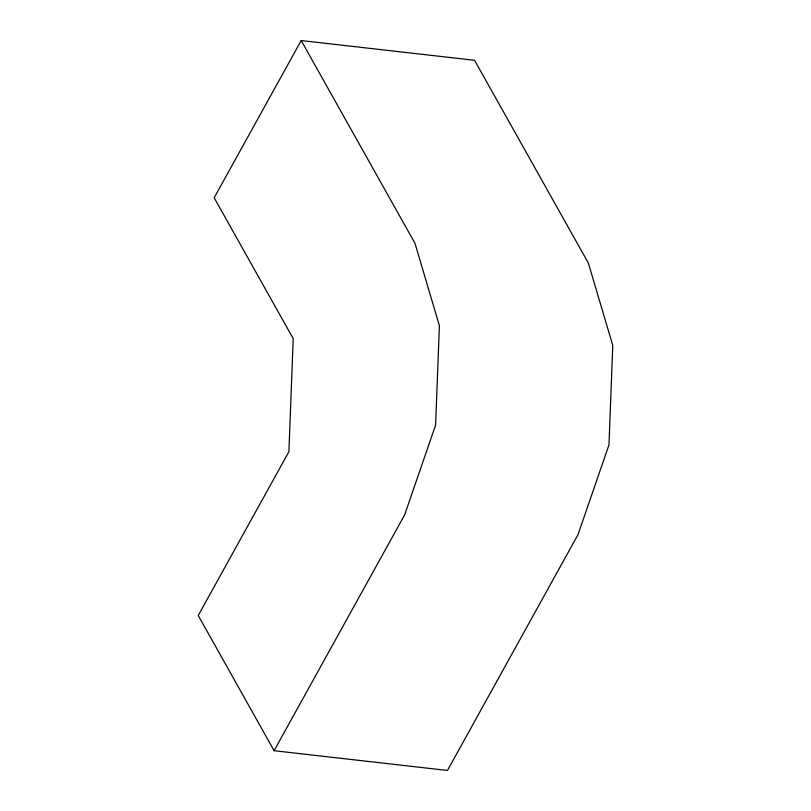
<?xml version="1.0" encoding="UTF-8"?>
<svg xmlns="http://www.w3.org/2000/svg" width="811" height="811" viewBox="0 0 811 811"><rect width="100%" height="100%" fill="white"/><g stroke="black" fill="none" stroke-linecap="round" stroke-linejoin="round"><path stroke-width="1.22" d="M301.195 40.55L214.165 197.762L293.217 338.623L288.898 451.707L198.239 615.498L274.108 750.702L447.469 770.45L578.01 534.631L608.98 444.813L612.761 345.425L588.37 263.099L474.557 60.298L301.195 40.55L414.999 243.351L439.4 325.677L435.608 425.065L404.638 514.884L274.108 750.702"/></g></svg>
